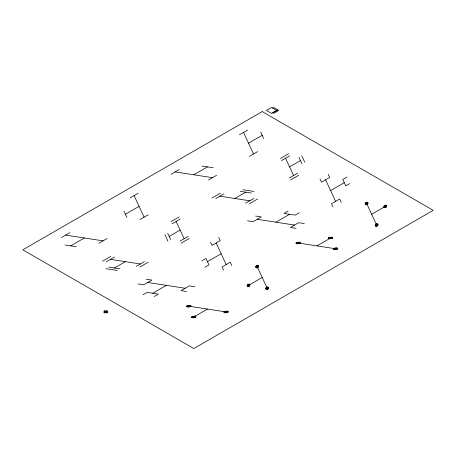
<?xml version="1.0" encoding="UTF-8"?>
<svg xmlns="http://www.w3.org/2000/svg" width="456" height="456" viewBox="0 0 456 456"><rect width="100%" height="100%" fill="white"/><g stroke="black" fill="none" stroke-linecap="round" stroke-linejoin="round"><path stroke-width="0.68" d="M272.62 108.066L273.646 107.474L278.297 110.158L277.271 110.751L271.537 107.451L266.407 110.415L271.537 113.379L276.667 110.415M61.571 237.451L69.779 232.714M129.971 197.961L138.179 193.224M171.011 174.266L179.219 169.529M239.411 134.776L247.619 130.04M70.68 245.869L84.36 237.975M125.4 214.28L139.08 206.38M193.8 174.79L207.48 166.89M248.52 143.195L262.2 135.301M98.941 243.236L107.149 238.494M139.981 219.541L148.189 214.799M208.381 180.052L216.589 175.309M249.421 156.357L257.629 151.614M102.611 261.145L110.819 256.409M171.011 221.656L179.219 216.919M212.051 197.961L220.259 193.224M280.451 158.471L288.659 153.735M106.345 261.727L114.553 256.984M172.009 223.816L180.217 219.074M215.785 198.542L223.993 193.8M281.449 160.632L289.657 155.889M114.456 267.985L125.4 261.67M169.176 236.396L180.12 230.075M234.84 198.485L245.784 192.164M289.56 166.89L300.504 160.575M136.247 266.35L144.455 261.613M180.023 241.076L188.231 236.339M245.687 203.165L253.895 198.428M289.463 177.891L297.671 173.155M139.981 266.931L148.189 262.189M181.021 243.236L189.229 238.494M249.421 203.746L257.629 199.004M290.461 180.052L298.669 175.309M143.047 294.764L147.151 292.393L158.369 294.126L154.265 296.497M201.871 260.803L205.975 258.432L208.985 264.907L204.881 267.273M288.055 211.042L283.951 213.414L295.169 215.146L299.273 212.775M346.879 177.082L342.775 179.453L345.785 185.923L349.889 183.557M152.76 293.259L166.44 285.365M207.48 261.67L221.16 253.77M275.88 222.18L289.56 214.28M330.6 190.585L344.28 182.685M193.8 316.954L207.48 309.054M248.52 285.365L262.2 277.465M316.92 245.869L330.6 237.975M371.64 214.28L385.32 206.38M201.871 166.024L213.089 167.757M175.115 171.901L212.485 177.68M242.911 189.719L254.129 191.452M240.175 191.298L251.393 193.03M219.889 196.171L249.791 200.794M255.691 216.053L261.299 216.919L253.091 221.656L247.483 220.79M304.277 223.565L298.669 222.699L290.461 227.436L296.069 228.308M257.195 219.285L294.565 225.07M298.235 242.98L335.605 248.765M65.675 235.085L103.045 240.865M65.071 245.003L76.289 246.742M110.449 259.356L140.351 263.978M108.847 267.119L120.065 268.852M106.111 268.698L117.329 270.431M146.251 279.237L151.859 280.104L143.651 284.84L138.043 283.974M194.837 286.75L189.229 285.883L181.021 290.62L186.629 291.492M147.755 282.469L185.125 288.255M188.795 306.164L226.165 311.95M105.843 311.26L106.852 311.841M104.755 311.893L105.763 312.474M366.635 203.49L376.645 225.07M328.195 174.192L329.699 177.43L321.491 182.166L319.987 178.929M341.213 202.242L339.709 199.004L331.501 203.746L333.005 206.978M325.595 179.795L335.605 201.375M301.735 155.758L304.745 162.228M298.999 157.337L302.009 163.807M285.553 158.26L293.567 175.52M260.695 132.063L263.705 138.533M243.515 132.405L253.525 153.985M257.195 266.674L267.205 288.255M218.755 237.376L220.259 240.614L212.051 245.351L210.547 242.113M231.773 265.426L230.269 262.189L222.061 266.931L223.565 270.163M216.155 242.98L226.165 264.56M176.113 221.445L184.127 238.705M167.671 233.158L170.681 239.634M164.935 234.737L167.945 241.213M134.075 195.595L144.085 217.17M123.895 211.042L126.905 217.518M186.504 306.25L186.778 306.763A1.727 0.997 0 0 0 187.427 306.956A2.707 1.562 0 0 0 188.197 307.008L190.038 306.723A2.707 1.562 0 0 0 190.659 306.455A1.727 0.997 0 0 0 191.058 306.101L190.807 305.566A1.727 0.997 0 0 0 190.163 305.377A2.707 1.562 0 0 0 189.388 305.32L187.547 305.605A2.707 1.562 0 0 0 186.926 305.879A1.835 1.06 0 0 0 186.504 306.25M186.96 306.232L187.182 306.643A1.385 0.798 0 0 0 187.701 306.797A2.166 1.248 0 0 0 188.317 306.842L189.787 306.614A2.166 1.248 0 0 0 190.289 306.398A1.385 0.798 0 0 0 190.602 306.113L190.409 305.685A1.385 0.798 0 0 0 189.89 305.531A2.166 1.248 0 0 0 189.268 305.491L187.798 305.719A2.166 1.248 0 0 0 187.296 305.936A1.471 0.849 0 0 0 186.96 306.232M187.422 306.215L187.581 306.523A1.037 0.598 0 0 0 187.975 306.637A1.624 0.94 0 0 0 188.436 306.671L189.536 306.5A1.624 0.94 0 0 0 189.913 306.341A1.037 0.598 0 0 0 190.152 306.124L190.004 305.805A1.037 0.598 0 0 0 189.616 305.691A1.624 0.94 0 0 0 189.149 305.662L188.049 305.833A1.624 0.94 0 0 0 187.672 305.993A1.1 0.638 0 0 0 187.422 306.215M187.878 306.198C189.69 307.327 190.123 304.876 187.878 306.198M188.334 306.181L189.251 306.096L188.334 306.181M191.514 317.04L191.782 317.553A1.727 0.997 0 0 0 192.432 317.747A2.707 1.562 0 0 0 193.207 317.798L195.043 317.513A2.707 1.562 0 0 0 195.67 317.245A1.727 0.997 0 0 0 196.063 316.892L195.818 316.356A1.727 0.997 0 0 0 195.168 316.168A2.707 1.562 0 0 0 194.393 316.111L192.557 316.396A2.707 1.562 0 0 0 191.93 316.663A1.835 1.06 0 0 0 191.514 317.04M191.97 317.023L192.187 317.433A1.385 0.798 0 0 0 192.706 317.587A2.166 1.248 0 0 0 193.327 317.627L194.797 317.399A2.166 1.248 0 0 0 195.293 317.188A1.385 0.798 0 0 0 195.613 316.903L195.413 316.475A1.385 0.798 0 0 0 194.894 316.322A2.166 1.248 0 0 0 194.273 316.282L192.802 316.51A2.166 1.248 0 0 0 192.307 316.726A1.471 0.849 0 0 0 191.97 317.023M192.426 317.005L192.592 317.313A1.037 0.598 0 0 0 192.979 317.427A1.624 0.94 0 0 0 193.441 317.462L194.547 317.29A1.624 0.94 0 0 0 194.923 317.131A1.037 0.598 0 0 0 195.157 316.914L195.008 316.595A1.037 0.598 0 0 0 194.621 316.481A1.624 0.94 0 0 0 194.159 316.447L193.053 316.618A1.624 0.94 0 0 0 192.677 316.783A1.1 0.638 0 0 0 192.426 317.005M192.882 316.988C194.701 318.117 195.134 315.666 192.882 316.988M193.344 316.971L194.256 316.886L193.344 316.971M223.879 312.035L224.152 312.542A1.727 0.997 0 0 0 224.797 312.736A2.707 1.562 0 0 0 225.572 312.787L227.413 312.508A2.707 1.562 0 0 0 228.034 312.235A1.727 0.997 0 0 0 228.433 311.881L228.182 311.351A1.727 0.997 0 0 0 227.533 311.157A2.707 1.562 0 0 0 226.763 311.106L224.922 311.391A2.707 1.562 0 0 0 224.301 311.659A1.835 1.06 0 0 0 223.879 312.035M224.335 312.018L224.551 312.428A1.385 0.798 0 0 0 225.07 312.577A2.166 1.248 0 0 0 225.691 312.622L227.162 312.394A2.166 1.248 0 0 0 227.664 312.178A1.385 0.798 0 0 0 227.977 311.898L227.778 311.471A1.385 0.798 0 0 0 227.259 311.317A2.166 1.248 0 0 0 226.643 311.271L225.173 311.499A2.166 1.248 0 0 0 224.671 311.716A1.471 0.849 0 0 0 224.335 312.018M224.797 312.001L224.956 312.309A1.037 0.598 0 0 0 225.344 312.423A1.624 0.94 0 0 0 225.811 312.451L226.911 312.28A1.624 0.94 0 0 0 227.287 312.121A1.037 0.598 0 0 0 227.527 311.91L227.379 311.59A1.037 0.598 0 0 0 226.985 311.471A1.624 0.94 0 0 0 226.524 311.442L225.424 311.613A1.624 0.94 0 0 0 225.047 311.773A1.1 0.638 0 0 0 224.797 312.001M225.253 311.984C227.065 313.112 227.498 310.661 225.253 311.984M225.709 311.967L226.626 311.875L225.709 311.967M295.944 243.065L296.218 243.578A1.727 0.997 0 0 0 296.867 243.772A2.707 1.562 0 0 0 297.637 243.823L299.478 243.538A2.707 1.562 0 0 0 300.099 243.27A1.727 0.997 0 0 0 300.498 242.917L300.248 242.381A1.727 0.997 0 0 0 299.603 242.193A2.707 1.562 0 0 0 298.828 242.136L296.987 242.421A2.707 1.562 0 0 0 296.366 242.695A1.835 1.06 0 0 0 295.944 243.065M296.4 243.048L296.622 243.458A1.385 0.798 0 0 0 297.141 243.612A2.166 1.248 0 0 0 297.757 243.658L299.227 243.43A2.166 1.248 0 0 0 299.729 243.213A1.385 0.798 0 0 0 300.042 242.928L299.848 242.501A1.385 0.798 0 0 0 299.33 242.347A2.166 1.248 0 0 0 298.708 242.307L297.238 242.535A2.166 1.248 0 0 0 296.736 242.752A1.471 0.849 0 0 0 296.4 243.048M296.862 243.031L297.021 243.339A1.037 0.598 0 0 0 297.415 243.453A1.624 0.94 0 0 0 297.876 243.487L298.976 243.316A1.624 0.94 0 0 0 299.353 243.156A1.037 0.598 0 0 0 299.592 242.94L299.444 242.62A1.037 0.598 0 0 0 299.056 242.506A1.624 0.94 0 0 0 298.589 242.478L297.489 242.649A1.624 0.94 0 0 0 297.112 242.809A1.1 0.638 0 0 0 296.862 243.031M297.318 243.014C299.13 244.142 299.563 241.691 297.318 243.014M297.774 242.997L298.691 242.911L297.774 242.997M328.314 238.06L328.582 238.573A1.727 0.997 0 0 0 329.232 238.762A2.707 1.562 0 0 0 330.007 238.819L331.843 238.534A2.707 1.562 0 0 0 332.47 238.266A1.727 0.997 0 0 0 332.863 237.907L332.618 237.376A1.727 0.997 0 0 0 331.968 237.183A2.707 1.562 0 0 0 331.193 237.131L329.357 237.416A2.707 1.562 0 0 0 328.73 237.684A1.835 1.06 0 0 0 328.314 238.06M328.77 238.043L328.987 238.454A1.385 0.798 0 0 0 329.506 238.608A2.166 1.248 0 0 0 330.127 238.648L331.597 238.42A2.166 1.248 0 0 0 332.093 238.203A1.385 0.798 0 0 0 332.413 237.924L332.213 237.496A1.385 0.798 0 0 0 331.694 237.342A2.166 1.248 0 0 0 331.073 237.302L329.602 237.525A2.166 1.248 0 0 0 329.107 237.741A1.471 0.849 0 0 0 328.77 238.043M329.226 238.026L329.392 238.334A1.037 0.598 0 0 0 329.779 238.448A1.624 0.94 0 0 0 330.241 238.477L331.347 238.311A1.624 0.94 0 0 0 331.723 238.146A1.037 0.598 0 0 0 331.957 237.935L331.808 237.616A1.037 0.598 0 0 0 331.421 237.502A1.624 0.94 0 0 0 330.959 237.468L329.853 237.639A1.624 0.94 0 0 0 329.477 237.798A1.1 0.638 0 0 0 329.226 238.026M329.682 238.009C331.501 239.138 331.934 236.687 329.682 238.009M330.144 237.992L331.056 237.901L330.144 237.992M333.319 248.851L333.592 249.358A1.727 0.997 0 0 0 334.237 249.552A2.707 1.562 0 0 0 335.012 249.603L336.853 249.324A2.707 1.562 0 0 0 337.474 249.05A1.727 0.997 0 0 0 337.873 248.697L337.622 248.167A1.727 0.997 0 0 0 336.973 247.973A2.707 1.562 0 0 0 336.203 247.921L334.362 248.206A2.707 1.562 0 0 0 333.741 248.474A1.835 1.06 0 0 0 333.319 248.851M333.775 248.833L333.991 249.238A1.385 0.798 0 0 0 334.51 249.392A2.166 1.248 0 0 0 335.132 249.438L336.602 249.21A2.166 1.248 0 0 0 337.104 248.993A1.385 0.798 0 0 0 337.417 248.714L337.218 248.286A1.385 0.798 0 0 0 336.699 248.132A2.166 1.248 0 0 0 336.083 248.087L334.613 248.315A2.166 1.248 0 0 0 334.111 248.531A1.471 0.849 0 0 0 333.775 248.833M334.237 248.816L334.396 249.124A1.037 0.598 0 0 0 334.784 249.238A1.624 0.94 0 0 0 335.251 249.267L336.351 249.096A1.624 0.94 0 0 0 336.727 248.936A1.037 0.598 0 0 0 336.967 248.725L336.819 248.406A1.037 0.598 0 0 0 336.425 248.286A1.624 0.94 0 0 0 335.964 248.258L334.864 248.429A1.624 0.94 0 0 0 334.487 248.588A1.1 0.638 0 0 0 334.237 248.816M334.693 248.799C336.505 249.928 336.938 247.477 334.693 248.799M335.149 248.782L336.066 248.691L335.149 248.782M247.198 285.16L247.061 285.707A2.707 1.562 0 0 0 247.152 286.151A1.727 0.997 0 0 0 247.483 286.528L248.372 286.681A1.835 1.06 0 0 0 249.022 286.442A2.707 1.562 0 0 0 249.489 286.083L249.979 285.017A2.707 1.562 0 0 0 249.888 284.572A1.727 0.997 0 0 0 249.557 284.196L248.634 284.054A1.727 0.997 0 0 0 248.018 284.282A2.707 1.562 0 0 0 247.551 284.647L247.198 285.16M247.465 285.2L247.351 285.638A2.166 1.248 0 0 0 247.426 285.992A1.385 0.798 0 0 0 247.693 286.294L248.4 286.419A1.471 0.849 0 0 0 248.919 286.225A2.166 1.248 0 0 0 249.295 285.935L249.688 285.085A2.166 1.248 0 0 0 249.614 284.732A1.385 0.798 0 0 0 249.346 284.43L248.611 284.316A1.385 0.798 0 0 0 248.121 284.498A2.166 1.248 0 0 0 247.745 284.789L247.465 285.2M247.728 285.239L247.642 285.57A1.624 0.94 0 0 0 247.699 285.838A1.037 0.598 0 0 0 247.899 286.06L248.429 286.157A1.1 0.638 0 0 0 248.822 286.009A1.624 0.94 0 0 0 249.101 285.792L249.398 285.154A1.624 0.94 0 0 0 249.341 284.886A1.037 0.598 0 0 0 249.141 284.664L248.588 284.578A1.037 0.598 0 0 0 248.218 284.715A1.624 0.94 0 0 0 247.939 284.932L247.728 285.239M247.99 285.279C248.446 287.223 249.831 283.66 247.99 285.279M248.258 285.319C248.48 286.294 249.175 284.51 248.258 285.319M255.873 266.469L255.736 267.016A2.707 1.562 0 0 0 255.827 267.467A1.727 0.997 0 0 0 256.158 267.837L257.041 267.997A1.835 1.06 0 0 0 257.691 267.752A2.707 1.562 0 0 0 258.159 267.393L258.655 266.332A2.707 1.562 0 0 0 258.563 265.888A1.727 0.997 0 0 0 258.227 265.512L257.304 265.369A1.727 0.997 0 0 0 256.694 265.597A2.707 1.562 0 0 0 256.226 265.956L255.873 266.469M256.135 266.509L256.027 266.948A2.166 1.248 0 0 0 256.101 267.307A1.385 0.798 0 0 0 256.363 267.609L257.076 267.735A1.471 0.849 0 0 0 257.594 267.541A2.166 1.248 0 0 0 257.965 267.25L258.358 266.401A2.166 1.248 0 0 0 258.29 266.042A1.385 0.798 0 0 0 258.022 265.745L257.281 265.631A1.385 0.798 0 0 0 256.791 265.814A2.166 1.248 0 0 0 256.42 266.099L256.135 266.509M256.397 266.555L256.318 266.88A1.624 0.94 0 0 0 256.375 267.148A1.037 0.598 0 0 0 256.574 267.376L257.104 267.467A1.1 0.638 0 0 0 257.492 267.324A1.624 0.94 0 0 0 257.771 267.108L258.067 266.469A1.624 0.94 0 0 0 258.016 266.201A1.037 0.598 0 0 0 257.811 265.979L257.258 265.894A1.037 0.598 0 0 0 256.893 266.03A1.624 0.94 0 0 0 256.614 266.247L256.397 266.555M256.665 266.595C257.116 268.538 258.501 264.97 256.665 266.595M256.927 266.635C257.155 267.604 257.845 265.825 256.927 266.635M265.888 288.049L265.745 288.597A2.707 1.562 0 0 0 265.837 289.041A1.727 0.997 0 0 0 266.173 289.417L267.056 289.577A1.835 1.06 0 0 0 267.706 289.332A2.707 1.562 0 0 0 268.174 288.973L268.664 287.913A2.707 1.562 0 0 0 268.573 287.462A1.727 0.997 0 0 0 268.242 287.086L267.319 286.944A1.727 0.997 0 0 0 266.709 287.172A2.707 1.562 0 0 0 266.241 287.536L265.888 288.049M266.15 288.089L266.042 288.528A2.166 1.248 0 0 0 266.11 288.887A1.385 0.798 0 0 0 266.378 289.184L267.085 289.309A1.471 0.849 0 0 0 267.609 289.115A2.166 1.248 0 0 0 267.98 288.83L268.373 287.981A2.166 1.248 0 0 0 268.299 287.622A1.385 0.798 0 0 0 268.037 287.32L267.296 287.206A1.385 0.798 0 0 0 266.806 287.388A2.166 1.248 0 0 0 266.435 287.679L266.15 288.089M266.412 288.129L266.332 288.46A1.624 0.94 0 0 0 266.384 288.728A1.037 0.598 0 0 0 266.589 288.95L267.119 289.047A1.1 0.638 0 0 0 267.507 288.899A1.624 0.94 0 0 0 267.786 288.682L268.082 288.049A1.624 0.94 0 0 0 268.025 287.782A1.037 0.598 0 0 0 267.826 287.554L267.273 287.468A1.037 0.598 0 0 0 266.908 287.605A1.624 0.94 0 0 0 266.629 287.821L266.412 288.129M266.68 288.169C267.13 290.113 268.516 286.55 266.68 288.169M266.942 288.215C267.17 289.184 267.86 287.4 266.942 288.215M365.313 203.285L365.176 203.832A2.707 1.562 0 0 0 365.267 204.282A1.727 0.997 0 0 0 365.598 204.653L366.481 204.812A1.835 1.06 0 0 0 367.131 204.567A2.707 1.562 0 0 0 367.599 204.208L368.095 203.148A2.707 1.562 0 0 0 368.003 202.703A1.727 0.997 0 0 0 367.667 202.327L366.744 202.185A1.727 0.997 0 0 0 366.134 202.413A2.707 1.562 0 0 0 365.666 202.772L365.313 203.285M365.575 203.325L365.467 203.764A2.166 1.248 0 0 0 365.541 204.123A1.385 0.798 0 0 0 365.803 204.425L366.516 204.55A1.471 0.849 0 0 0 367.034 204.356A2.166 1.248 0 0 0 367.405 204.066L367.798 203.216A2.166 1.248 0 0 0 367.73 202.857A1.385 0.798 0 0 0 367.462 202.561L366.721 202.447A1.385 0.798 0 0 0 366.231 202.629A2.166 1.248 0 0 0 365.86 202.914L365.575 203.325M365.837 203.37L365.758 203.695A1.624 0.94 0 0 0 365.815 203.963A1.037 0.598 0 0 0 366.014 204.191L366.544 204.282A1.1 0.638 0 0 0 366.932 204.14A1.624 0.94 0 0 0 367.211 203.923L367.507 203.285A1.624 0.94 0 0 0 367.456 203.017A1.037 0.598 0 0 0 367.251 202.795L366.698 202.709A1.037 0.598 0 0 0 366.333 202.846A1.624 0.94 0 0 0 366.054 203.062L365.837 203.37M366.105 203.41C366.556 205.354 367.941 201.786 366.105 203.41M366.367 203.45C366.595 204.419 367.285 202.641 366.367 203.45M375.328 224.865L375.185 225.412A2.707 1.562 0 0 0 375.277 225.857A1.727 0.997 0 0 0 375.613 226.233L376.496 226.393A1.835 1.06 0 0 0 377.146 226.147A2.707 1.562 0 0 0 377.614 225.788L378.104 224.728A2.707 1.562 0 0 0 378.013 224.278A1.727 0.997 0 0 0 377.682 223.902L376.759 223.759A1.727 0.997 0 0 0 376.149 223.987A2.707 1.562 0 0 0 375.681 224.352L375.328 224.865M375.59 224.905L375.482 225.344A2.166 1.248 0 0 0 375.55 225.703A1.385 0.798 0 0 0 375.818 225.999L376.525 226.125A1.471 0.849 0 0 0 377.049 225.931A2.166 1.248 0 0 0 377.42 225.646L377.813 224.797A2.166 1.248 0 0 0 377.739 224.437A1.385 0.798 0 0 0 377.477 224.135L376.736 224.021A1.385 0.798 0 0 0 376.246 224.204A2.166 1.248 0 0 0 375.875 224.494L375.59 224.905M375.852 224.945L375.772 225.275A1.624 0.94 0 0 0 375.824 225.543A1.037 0.598 0 0 0 376.029 225.766L376.559 225.862A1.1 0.638 0 0 0 376.947 225.714A1.624 0.94 0 0 0 377.226 225.498L377.522 224.865A1.624 0.94 0 0 0 377.465 224.597A1.037 0.598 0 0 0 377.266 224.369L376.713 224.284A1.037 0.598 0 0 0 376.348 224.42A1.624 0.94 0 0 0 376.069 224.637L375.852 224.945M376.12 224.985C376.57 226.928 377.956 223.366 376.12 224.985M376.382 225.03C376.61 225.999 377.3 224.215 376.382 225.03M383.998 206.175L383.861 206.722A2.707 1.562 0 0 0 383.952 207.172A1.727 0.997 0 0 0 384.283 207.548L385.172 207.702A1.835 1.06 0 0 0 385.822 207.463A2.707 1.562 0 0 0 386.289 207.098L386.779 206.038A2.707 1.562 0 0 0 386.688 205.593A1.727 0.997 0 0 0 386.357 205.217L385.434 205.075A1.727 0.997 0 0 0 384.818 205.303A2.707 1.562 0 0 0 384.351 205.662L383.998 206.175M384.265 206.22L384.151 206.653A2.166 1.248 0 0 0 384.226 207.013A1.385 0.798 0 0 0 384.493 207.315L385.2 207.44A1.471 0.849 0 0 0 385.719 207.246A2.166 1.248 0 0 0 386.095 206.956L386.488 206.106A2.166 1.248 0 0 0 386.414 205.747A1.385 0.798 0 0 0 386.147 205.451L385.411 205.337A1.385 0.798 0 0 0 384.921 205.519A2.166 1.248 0 0 0 384.545 205.81L384.265 206.22M384.528 206.26L384.442 206.585A1.624 0.94 0 0 0 384.499 206.853A1.037 0.598 0 0 0 384.699 207.081L385.229 207.172A1.1 0.638 0 0 0 385.622 207.03A1.624 0.94 0 0 0 385.901 206.813L386.198 206.175A1.624 0.94 0 0 0 386.141 205.907A1.037 0.598 0 0 0 385.941 205.684L385.388 205.599A1.037 0.598 0 0 0 385.018 205.736A1.624 0.94 0 0 0 384.739 205.952L384.528 206.26M384.79 206.3C385.246 208.244 386.631 204.676 384.79 206.3M385.058 206.34C385.28 207.315 385.975 205.531 385.058 206.34M262.2 111.606L22.8 249.82L193.8 348.549L433.2 210.33L262.2 111.606M277.271 110.158L272.779 112.752L273.805 113.344L278.297 110.751L277.271 110.158M104.755 310.707L103.791 311.26L106.852 313.027L107.816 312.474L104.755 310.707M106.807 310.707L103.791 312.445L104.8 313.027L107.816 311.288L106.807 310.707"/></g></svg>
